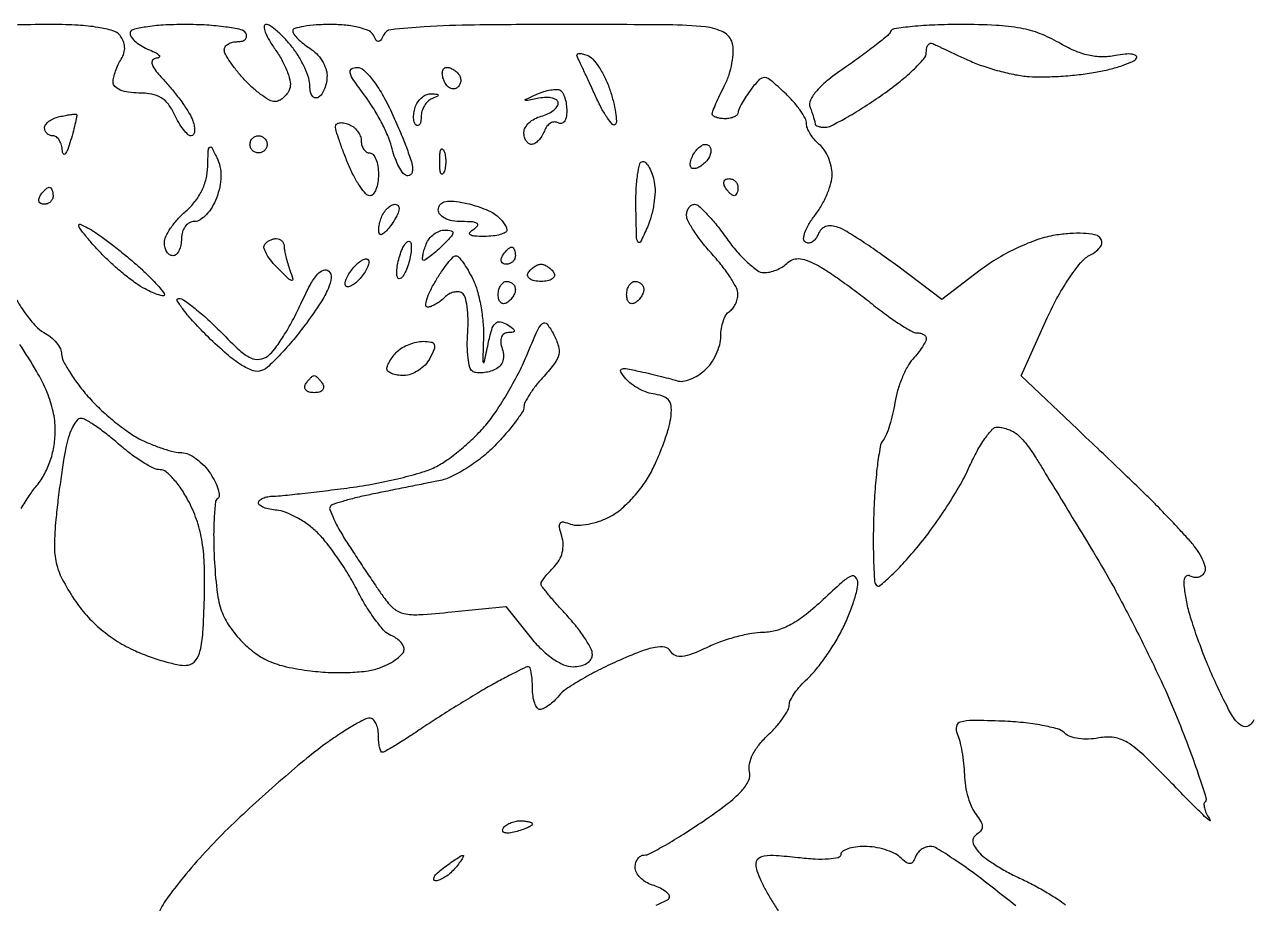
# Model space of a CAD drawing. Extents: x 0 to 102, y 0 to 135.
# Drawn here: x 26.54 to 38.65, y 126.68 to 135.36 of the extents above; entities that cross this region are included whole.
import ezdxf

# ---------------------------------------------------------------- set-up
doc = ezdxf.new("R2010")
doc.units = 0
doc.header["$MEASUREMENT"] = 0

msp = doc.modelspace()

# ---------------------------------------------------------------- linework, layer by layer
for points in [[(38.684788, 128.489194, -0.057138), (38.646311, 128.440751, -0.268016), (38.584609, 128.424226, -0.154875), (38.517915, 128.466915, -0.054632), (38.43474, 128.592499, -0.010145), (38.312739, 128.841532, -0.012339), (38.219186, 129.056442, -0.010477), (38.13084, 129.287682, -0.010609), (38.059254, 129.501712, -0.029034), (38.020818, 129.65643, -0.014266), (37.99867, 129.79642, -0.062705), (37.998408, 129.879899, -0.213929), (38.018574, 129.913267, -0.29821), (38.052445, 129.91415, 0.096749), (38.09114, 129.899555, 0.097377), (38.132391, 129.900643, 0.098465), (38.169795, 129.917203, 0.101375), (38.197567, 129.946679, 0.199638), (38.205419, 129.995497, 0.049517), (38.178341, 130.07364, 0.042901), (38.12673, 130.164143, 0.031733), (38.055363, 130.254694, 0.003991), (37.966842, 130.351856, 0.002606), (37.86325, 130.46259, 0.002621), (37.761126, 130.569492, 0.005011), (37.677808, 130.654085, 0.003873), (37.57464, 130.755174, 0.000752), (37.386674, 130.935976, 0.000799), (37.166819, 131.14614, 0.000738), (36.940449, 131.361206), (36.383781, 131.888513), (36.628277, 132.433447, -0.019527), (36.735439, 132.64931, -0.022044), (36.855206, 132.847343, -0.021958), (36.970774, 133.005211, -0.101237), (37.057469, 133.077228, 0.039421), (37.130343, 133.123959, 0.09829), (37.17216, 133.171078, 0.161787), (37.181626, 133.215685, 0.170037), (37.162208, 133.256032, 0.155002), (37.108907, 133.283635, 0.030088), (36.999835, 133.295695, 0.029251), (36.865405, 133.294551, 0.022895), (36.720404, 133.278127, 0.04365), (36.548799, 133.235075, 0.026217), (36.354049, 133.15605, 0.025243), (36.157709, 133.051735, 0.028288), (35.980516, 132.931701), (35.602475, 132.643136), (35.165388, 132.970864, 0.007589), (34.986955, 133.100469, 0.008658), (34.812264, 133.218883, 0.007965), (34.660941, 133.314273, 0.04747), (34.577048, 133.35497, 0.064595), (34.510067, 133.370496, 0.108028), (34.452871, 133.363804, 0.121895), (34.40833, 133.334986, 0.097185), (34.377833, 133.28636, -0.066282), (34.353738, 133.242125, -0.096978), (34.321275, 133.212107, -0.122852), (34.285824, 133.200811, -0.155628), (34.252646, 133.209099, -0.277281), (34.235208, 133.242903, -0.068779), (34.248246, 133.306549, -0.050746), (34.2863, 133.38721, -0.031086), (34.346111, 133.473822, 0.036927), (34.411446, 133.570835, 0.030393), (34.46666, 133.682809, 0.031414), (34.504746, 133.792378, 0.068037), (34.5168, 133.88055, 0.057991), (34.507447, 133.960924, 0.043647), (34.479523, 134.045486, 0.044575), (34.438504, 134.121422, 0.073559), (34.3899, 134.1756, -0.042549), (34.341345, 134.22342, -0.039587), (34.300277, 134.279883, -0.042053), (34.271988, 134.336177, -0.09569), (34.263, 134.382712, 0.126176), (34.249687, 134.434626, 0.027937), (34.200691, 134.513141, 0.027343), (34.132081, 134.600019, 0.023377), (34.050883, 134.683779, 0.011214), (33.912242, 134.808292, 0.151854), (33.850503, 134.834975, 0.231867), (33.797003, 134.815497, 0.029587), (33.715174, 134.719676, 0.016113), (33.667661, 134.652474, 0.0188), (33.627096, 134.585653, 0.018073), (33.597258, 134.527182, 0.098654), (33.588891, 134.49285, -0.186421), (33.578324, 134.468605, -0.08417), (33.549713, 134.448038, -0.066077), (33.508061, 134.43408, -0.047882), (33.4593, 134.4294, -0.034847), (33.410695, 134.432792, -0.053028), (33.369677, 134.44306, -0.069161), (33.341497, 134.458067, -0.240309), (33.3324, 134.475901, -0.094837), (33.337969, 134.504996, -0.007433), (33.368346, 134.578255, -0.009911), (33.407901, 134.665013, -0.007416), (33.454769, 134.759039, 0.041241), (33.498098, 134.86302, 0.033961), (33.5272, 134.979674, 0.035203), (33.539079, 135.091103, 0.073033), (33.529502, 135.177838, 0.214287), (33.444528, 135.283356, 0.091577), (33.266989, 135.335949, 0.024782), (32.897297, 135.356597, 0.00156), (31.806783, 135.36, 0.002984), (30.984071, 135.35509, 0.012329), (30.486953, 135.336892, 0.012099), (30.158381, 135.308748, 0.261884), (30.08235, 135.25425, -0.029131), (30.054616, 135.202858, -0.260055), (30.033, 135.1908, -0.260055), (30.011384, 135.202858, -0.029131), (29.98365, 135.25425, 0.181903), (29.94036, 135.29659, 0.042388), (29.842517, 135.330071, 0.036866), (29.712301, 135.352595, 0.0244), (29.56065, 135.36, 0.01617), (29.417413, 135.355367, 0.026409), (29.29676, 135.341127, 0.0246), (29.206177, 135.32092, 0.337541), (29.187, 135.29575, 0.163755), (29.197599, 135.264255, 0.033519), (29.236702, 135.219334, 0.03201), (29.291422, 135.171, 0.025323), (29.3562, 135.125833, -0.061909), (29.420923, 135.07329, -0.051051), (29.475697, 135.003181, -0.053008), (29.512986, 134.927019, -0.087565), (29.5254, 134.856676, -0.047076), (29.519133, 134.790259, -0.046405), (29.500549, 134.725852, -0.050334), (29.473248, 134.672665, -0.111053), (29.4408, 134.6409, -0.185379), (29.408787, 134.634844, -0.186558), (29.381051, 134.651791, -0.112211), (29.362277, 134.692733, -0.051659), (29.3562, 134.751398, 0.077084), (29.344105, 134.829383, 0.029747), (29.304694, 134.931844, 0.028592), (29.247967, 135.039789, 0.031385), (29.18086, 135.137091, 0.021572), (29.107554, 135.222436, 0.027114), (29.032286, 135.29452, 0.027123), (28.964534, 135.346599, 0.15142), (28.921299, 135.36, 0.435376), (28.903086, 135.340432, 0.07389), (28.915533, 135.284564, 0.042451), (28.955675, 135.201798, 0.020589), (29.019938, 135.103197, -0.032285), (29.086419, 134.995786, -0.037059), (29.135117, 134.885435, -0.040181), (29.1613, 134.787482, -0.137681), (29.155254, 134.722497, -0.064125), (29.129713, 134.675126, -0.061425), (29.092682, 134.634995, -0.066269), (29.050289, 134.607792, -0.109981), (29.009006, 134.5986, -0.129925), (28.958359, 134.611987, -0.027227), (28.880532, 134.662009, -0.026842), (28.794082, 134.731825, -0.022594), (28.710251, 134.814459, -0.01707), (28.633654, 134.902986, -0.021243), (28.568965, 134.99048, -0.020091), (28.521655, 135.066956, -0.129167), (28.5102, 135.110559, -0.16127), (28.520336, 135.141166, -0.096463), (28.548944, 135.167229, -0.077936), (28.591651, 135.184834, -0.058929), (28.642093, 135.1908, 0.066118), (28.688761, 135.196998, 0.138808), (28.719883, 135.215651, 0.191142), (28.730832, 135.243282, 0.139169), (28.7217, 135.2754, 0.204655), (28.674514, 135.308625, 0.017258), (28.524707, 135.335149, 0.020711), (28.33706, 135.353846, 0.014475), (28.124507, 135.36, 0.013603), (27.906524, 135.354068, 0.02613), (27.732724, 135.335461, 0.026296), (27.607001, 135.308468, 0.338822), (27.5796, 135.272674, 0.164775), (27.592768, 135.233801, 0.051767), (27.635515, 135.188525, 0.045335), (27.6971, 135.144552, 0.036836), (27.76995, 135.108836, -0.021179), (27.836305, 135.078842, -0.101663), (27.868671, 135.053225, -0.443493), (27.866334, 135.036171, -0.139812), (27.838722, 135.026962, 0.230446), (27.802178, 135.007137, 0.253881), (27.797256, 134.967489, 0.077222), (27.838156, 134.897348, 0.015946), (27.93207, 134.78895, -0.017342), (28.018167, 134.689013, -0.016222), (28.099151, 134.581151, -0.016443), (28.164733, 134.480765, -0.051986), (28.199043, 134.40825, -0.039724), (28.214058, 134.3515, -0.072382), (28.215719, 134.30369, -0.115939), (28.204521, 134.272098, -0.255161), (28.182724, 134.2602, -0.194091), (28.15027, 134.273292, -0.035576), (28.106134, 134.322328, -0.033597), (28.059896, 134.390711, -0.02497), (28.017993, 134.4717, 0.054859), (27.958203, 134.572097, 0.096039), (27.886523, 134.636577, 0.090743), (27.792961, 134.671802, 0.044803), (27.666014, 134.6832, -0.035985), (27.564257, 134.690533, -0.062629), (27.482779, 134.712993, -0.088272), (27.429735, 134.747004, -0.212307), (27.411695, 134.78895, -0.054739), (27.417728, 134.838308, -0.025774), (27.43566, 134.900079, -0.025175), (27.461319, 134.963512, -0.032314), (27.491456, 135.018763, 0.069032), (27.518466, 135.078267, 0.084779), (27.525706, 135.138767, 0.086332), (27.512458, 135.19738, 0.074688), (27.479802, 135.251413, 0.148725), (27.408952, 135.298114, 0.031363), (27.262825, 135.331527, 0.026728), (27.064838, 135.353123, 0.013802), (26.815761, 135.36, 0.005696), (26.46587, 135.356014, 0.071725)], [(26.459292, 132.637619, 0.026595), (26.55187, 132.495611, 0.027588), (26.646253, 132.380335, 0.084744), (26.725642, 132.318659, -0.048647), (26.79341, 132.273421, -0.049433), (26.85076, 132.21616, -0.054234), (26.890041, 132.156077, -0.118214), (26.9028, 132.102867, 0.118186), (26.918294, 132.038234, 0.02168), (26.979091, 131.930535, 0.022223), (27.063085, 131.808209, 0.0186), (27.162514, 131.68609, 0.023587), (27.281031, 131.563301, 0.017553), (27.422571, 131.438952, 0.017831), (27.564656, 131.330923, 0.037937), (27.683112, 131.260146, 0.019818), (27.793741, 131.210329, 0.018562), (27.910387, 131.16823, 0.018906), (28.01662, 131.138666, 0.058473), (28.090468, 131.13, -0.110575), (28.156334, 131.115254, -0.048195), (28.233773, 131.069168, -0.044506), (28.309876, 131.002138, -0.044958), (28.37263, 130.922912, -0.028057), (28.42009, 130.840774, -0.044564), (28.450098, 130.765373, -0.05619), (28.460706, 130.706216, -0.278101), (28.44581, 130.677414, 0.233651), (28.42218, 130.639786, 0.011075), (28.409979, 130.486691, 0.016258), (28.405293, 130.29828, 0.010787), (28.411612, 130.082082, 0.014508), (28.436099, 129.77591, 0.05077), (28.477377, 129.582501, 0.06778), (28.549511, 129.432053, 0.042257), (28.670662, 129.278154, 0.042337), (28.807417, 129.154579, 0.058991), (28.949405, 129.070938, 0.050527), (29.123243, 129.014575, 0.022361), (29.36145, 128.974213, 0.020759), (29.56034, 128.957943, 0.021619), (29.757206, 128.958558, 0.02292), (29.930783, 128.974605, 0.056963), (30.05415, 129.006345, 0.031303), (30.143216, 129.047, 0.040879), (30.218459, 129.095495, 0.04611), (30.271317, 129.144381, 0.185139), (30.2868, 129.184761, 0.124799), (30.277193, 129.222652, 0.064214), (30.24837, 129.262611, 0.057683), (30.206007, 129.298469, 0.055251), (30.155975, 129.324312, -0.118292), (30.09316, 129.367462, -0.022879), (30.005065, 129.47471, -0.023179), (29.911812, 129.612325, -0.019583), (29.82595, 129.765807, 0.019061), (29.734379, 129.929895, 0.015283), (29.623901, 130.099375, 0.015551), (29.511953, 130.249937, 0.037491), (29.417855, 130.351881, 0.034692), (29.324639, 130.42743, 0.030031), (29.217397, 130.493431, 0.031191), (29.112625, 130.541392, 0.073065), (29.028781, 130.560234, -0.032045), (28.95977, 130.569907, -0.04771), (28.901528, 130.587838, -0.059378), (28.861052, 130.610619, -0.239304), (28.8486, 130.635145, -0.217244), (28.859442, 130.658922, -0.075064), (28.89209, 130.679631, -0.057791), (28.939963, 130.694438, -0.039456), (28.99665, 130.700449, 0.018645), (29.086494, 130.706212, 0.002373), (29.279247, 130.726738, 0.002778), (29.507875, 130.753469, 0.002308), (29.750784, 130.784377, 0.013886), (30.001233, 130.824524, 0.013325), (30.252559, 130.878977, 0.013379), (30.471469, 130.938802, 0.045962), (30.607857, 130.994131, 0.037124), (30.720794, 131.063602, 0.018215), (30.854028, 131.167456, 0.017963), (30.985279, 131.285971, 0.024878), (31.093435, 131.401911, 0.027624), (31.195422, 131.537273, 0.014207), (31.308584, 131.716949, 0.014077), (31.414869, 131.908991, 0.020625), (31.496433, 132.084014, -0.005019), (31.60788, 132.344062, -0.123485), (31.655589, 132.405452, -0.420085), (31.700538, 132.39953, -0.039743), (31.766474, 132.295514, -0.048491), (31.812288, 132.183621, -0.131832), (31.814799, 132.098723, -0.103985), (31.773917, 132.011842, -0.023943), (31.669654, 131.886771, 0.018663), (31.593676, 131.797561, 0.022556), (31.529496, 131.708237, 0.021951), (31.482971, 131.629563, 0.123154), (31.4712, 131.582498, -0.145967), (31.456338, 131.532674, -0.015735), (31.386549, 131.433085, -0.018271), (31.293392, 131.317709, -0.01375), (31.183027, 131.197633, -0.032861), (31.049412, 131.077016, -0.02947), (30.896364, 130.970118, -0.030821), (30.743573, 130.888788, -0.059798), (30.611977, 130.846913, 0.001322), (30.477842, 130.820941, 0.000632), (30.305592, 130.786889, 0.000626), (30.12579, 130.750875, 0.000892), (29.966196, 130.718404, 0.0084), (29.824047, 130.68672, 0.011476), (29.697227, 130.653112, 0.008418), (29.593268, 130.621085, 0.117973), (29.560165, 130.600765, 0.293412), (29.553133, 130.568503, 0.01838), (29.592224, 130.4742, 0.022425), (29.651415, 130.358979, 0.014334), (29.729865, 130.230469, 0.002008), (29.82172, 130.090498, 0.001606), (29.921769, 129.940415, 0.001623), (30.015243, 129.80214, 0.004117), (30.084293, 129.702481, 0.058561), (30.183862, 129.591474, 0.127999), (30.285095, 129.540298, 0.069908), (30.436146, 129.529122, 0.009091), (30.758874, 129.556267), (31.291856, 129.610873), (31.529578, 129.312939, 0.030401), (31.640292, 129.190277, 0.041958), (31.754474, 129.095673, 0.048942), (31.863379, 129.034723, 0.103469), (31.95765, 129.015002, 0.058637), (32.031242, 129.023662, 0.080291), (32.092719, 129.049256, 0.099735), (32.13348, 129.0875, 0.155851), (32.148, 129.132953, 0.121553), (32.132651, 129.195156, 0.023377), (32.073446, 129.296068, 0.023647), (31.991363, 129.40993, 0.019867), (31.8942, 129.5226, -0.006745), (31.796947, 129.629566, -0.010014), (31.714954, 129.726056, -0.005561), (31.648945, 129.808828, -0.167049), (31.6404, 129.83369, -0.148471), (31.647126, 129.855841, -0.016199), (31.67852, 129.899634, -0.0187), (31.720472, 129.950281, -0.014061), (31.770172, 130.002857, 0.067863), (31.819817, 130.068179, 0.068132), (31.85008, 130.144321, 0.068384), (31.858697, 130.225538, 0.069229), (31.845009, 130.305712, -0.024088), (31.821497, 130.394394, -0.214302), (31.829761, 130.432937, -0.293453), (31.861339, 130.445057, -0.040524), (31.932096, 130.424296, 0.100307), (32.003885, 130.412235, 0.038288), (32.105135, 130.42342, 0.035999), (32.216494, 130.452868, 0.036705), (32.321729, 130.497842, 0.057646), (32.428231, 130.569524, 0.029783), (32.543961, 130.6811, 0.029157), (32.650686, 130.811517, 0.038965), (32.730553, 130.941891, 0.016838), (32.794473, 131.078347, 0.0141), (32.853213, 131.227051, 0.014334), (32.899193, 131.366108, 0.037416), (32.921733, 131.468898, 0.042354), (32.927717, 131.574844, 0.137928), (32.906981, 131.64132, 0.155728), (32.856559, 131.682541, 0.058797), (32.767494, 131.706129, -0.050566), (32.689234, 131.725487, -0.035848), (32.606402, 131.762001, -0.036344), (32.531553, 131.808877, -0.061552), (32.47777, 131.859499, -0.030966), (32.427451, 131.928395, -0.442865), (32.434545, 131.954548, -0.165534), (32.477843, 131.960825, -0.008354), (32.619676, 131.931954, -0.003783), (32.723057, 131.908283, -0.003472), (32.829077, 131.882383, -0.003469), (32.923345, 131.857962, -0.011395), (32.985085, 131.839994, 0.1169), (33.041564, 131.83585, 0.051195), (33.11452, 131.855397, 0.04683), (33.191247, 131.893191, 0.046105), (33.260035, 131.944772, 0.057975), (33.32012, 132.01336, 0.041506), (33.370891, 132.101906, 0.042034), (33.405548, 132.195783, 0.067508), (33.417, 132.280219, -0.040093), (33.423253, 132.358081, -0.042863), (33.441851, 132.432163, -0.047009), (33.469097, 132.492271, -0.125069), (33.5016, 132.5259, 0.085096), (33.533982, 132.554495, 0.053418), (33.561349, 132.597103, 0.051799), (33.579927, 132.646359, 0.064383), (33.5862, 132.694871, 0.120976), (33.570985, 132.756835, 0.022516), (33.511646, 132.858907, 0.022952), (33.429565, 132.97449, 0.019188), (33.3324, 133.089433, -0.017806), (33.235228, 133.203742, -0.021803), (33.153154, 133.317421, -0.020933), (33.093408, 133.417121, -0.12515), (33.0786, 133.475354, -0.071553), (33.084539, 133.516644, -0.086792), (33.10184, 133.551662, -0.10036), (33.127544, 133.575072, -0.135488), (33.157713, 133.5834, -0.188648), (33.200631, 133.56661, -0.017288), (33.28354, 133.484526, -0.020445), (33.377981, 133.375741, -0.014581), (33.474963, 133.246806, 0.023764), (33.575752, 133.11781, 0.029562), (33.681667, 133.008556, 0.030353), (33.778695, 132.929914, 0.152838), (33.84423, 132.908406, 0.060025), (33.901205, 132.914476, 0.039797), (33.963994, 132.934284, 0.039813), (34.022811, 132.963772, 0.060345), (34.067797, 132.999037, -0.098504), (34.122274, 133.035436, -0.108156), (34.184716, 133.046616, -0.07911), (34.26126, 133.031403, -0.031287), (34.359667, 132.987854, -0.025574), (34.459822, 132.929128, -0.00795), (34.604104, 132.830977, -0.007925), (34.762099, 132.715996, -0.008654), (34.911738, 132.599317, 0.011738), (35.053475, 132.490197, 0.015565), (35.18767, 132.398094, 0.012883), (35.302418, 132.328591, 0.130442), (35.355888, 132.3144, -0.060163), (35.390884, 132.310174, -0.078922), (35.420518, 132.297718, -0.097072), (35.440362, 132.279271, -0.158386), (35.4474, 132.257611, -0.124498), (35.439647, 132.226957, -0.020737), (35.40831, 132.174311, -0.021632), (35.365277, 132.114241, -0.017669), (35.314328, 132.05378, 0.059162), (35.26012, 131.977426, 0.027037), (35.207398, 131.866912, 0.026316), (35.163818, 131.743106, 0.032788), (35.137176, 131.624119, -0.018231), (35.114985, 131.509464, -0.019164), (35.084797, 131.39865, -0.019206), (35.051543, 131.305444, -0.076776), (35.020765, 131.253434, 0.130938), (34.991321, 131.188758, 0.010336), (34.963588, 131.000343, 0.013484), (34.940909, 130.770847, 0.009906), (34.927689, 130.515513, 0.007106), (34.923219, 130.263007, 0.010636), (34.927142, 130.042448, 0.005883), (34.936496, 129.858545, 0.182696), (34.954958, 129.817642, 0.386927), (34.98854, 129.816062, 0.01444), (35.091791, 129.906661, 0.019526), (35.21555, 130.031101, 0.011641), (35.353348, 130.188111, 0.017929), (35.50008, 130.37671, 0.012749), (35.651295, 130.597817, 0.012895), (35.784927, 130.816487, 0.026579), (35.87562, 130.995197, -0.020584), (35.948882, 131.143951, -0.029102), (36.026924, 131.269267, -0.028817), (36.09984, 131.360778, -0.216572), (36.149309, 131.382505, -0.048844), (36.194446, 131.377504, -0.03005), (36.24605, 131.363332, -0.029963), (36.295889, 131.342961, -0.046459), (36.3357, 131.319055, -0.047199), (36.375292, 131.283768, -0.015944), (36.42609, 131.225455, -0.015697), (36.478465, 131.157036, -0.017378), (36.524609, 131.0877, -0.000882), (36.589271, 130.982397, -0.000097), (36.736803, 130.741079, -0.000119), (36.912285, 130.453765, -0.000096), (37.100494, 130.145315, -0.012295), (37.305577, 129.789681, -0.007345), (37.532702, 129.357445, -0.00735), (37.746358, 128.920091, -0.012642), (37.909626, 128.548956, -0.006253), (38.035737, 128.230116, -0.009972), (38.134643, 127.954207, -0.004228), (38.211253, 127.719735, -0.280191), (38.201625, 127.680225, 0.208009), (38.191001, 127.653253, 0.061716), (38.198143, 127.608487, 0.050405), (38.219689, 127.554889, 0.036146), (38.253746, 127.499984, -0.873226), (38.247495, 127.494012, -0.021998), (38.182229, 127.550912, -0.007844), (38.050518, 127.680353, -0.003091), (37.87312, 127.862487, 0.008918), (37.596477, 128.139972, 0.053076), (37.435458, 128.265722, 0.102179), (37.302396, 128.314795, 0.086986), (37.152546, 128.311219, -0.041317), (37.051542, 128.299572, -0.044042), (36.952178, 128.305122, -0.048415), (36.867564, 128.325882, -0.112485), (36.812583, 128.360457, 0.13024), (36.745282, 128.399563, 0.019856), (36.592727, 128.434904, 0.021086), (36.405118, 128.462448, 0.016872), (36.201322, 128.47671, 0.006477), (35.904343, 128.483592, 0.0697), (35.785339, 128.46816, 0.277106), (35.744691, 128.425566, 0.163135), (35.752093, 128.353285, -0.045535), (35.777334, 128.280654, -0.017321), (35.799584, 128.175655, -0.016985), (35.81602, 128.059201, -0.019939), (35.823414, 127.94797, 0.034934), (35.834086, 127.837541, 0.02981), (35.860278, 127.723516, 0.03091), (35.896854, 127.622434, 0.071053), (35.939105, 127.553652, -0.037691), (35.984275, 127.490028, -0.114963), (36.000487, 127.439954, -0.168563), (35.990139, 127.399393, -0.108786), (35.955, 127.3653, 0.09609), (35.918642, 127.331756, 0.170715), (35.906897, 127.293224, 0.12331), (35.920732, 127.246467, 0.039936), (35.962546, 127.187007, 0.059292), (36.021329, 127.131179, 0.017691), (36.123196, 127.060616, 0.017473), (36.24415, 126.988853, 0.018065), (36.368505, 126.926556, -0.013833), (36.496506, 126.86378, -0.011673), (36.628408, 126.790524, -0.011836), (36.745622, 126.718016, -0.031814), (36.824149, 126.659395, -0.027532)], [(26.503049, 130.57814, -0.014157), (26.58217, 130.702613, -0.021243), (26.658724, 130.806077, 0.0478), (26.736166, 130.923264, 0.04265), (26.793428, 131.057506, 0.041398), (26.828433, 131.20359, 0.039346), (26.839698, 131.355977, 0.053876), (26.819249, 131.536966, 0.043439), (26.760074, 131.723641, 0.033976), (26.654439, 131.935928, 0.015538), (26.489762, 132.198168, -0.010359)], [(32.778931, 126.657933, 0.012944), (32.891117, 126.712528, 0.27999), (32.9094, 126.742618, 0.198407), (32.898148, 126.769859, 0.047551), (32.859697, 126.801743, 0.04163), (32.804983, 126.832641, 0.03089), (32.7402, 126.8577, -0.06077), (32.675505, 126.88727, -0.063046), (32.620702, 126.931229, -0.069989), (32.583569, 126.982257, -0.122947), (32.571, 127.032601, -0.071974), (32.577702, 127.078916, -0.087042), (32.597215, 127.118198, -0.100414), (32.62621, 127.144459, -0.134754), (32.660242, 127.1538, 0.123679), (32.716271, 127.167874, 0.00749), (32.868832, 127.25265, 0.010825), (33.048695, 127.361402, 0.00777), (33.245016, 127.490309, 0.012877), (33.479407, 127.65846, 0.04296), (33.619898, 127.785185, 0.072592), (33.691572, 127.888596, 0.181174), (33.700849, 127.97863, -0.119497), (33.699494, 128.054254, -0.060493), (33.731524, 128.144573, -0.051211), (33.792287, 128.240642, -0.037595), (33.877475, 128.333667, 0.022335), (33.960287, 128.418738, 0.026535), (34.030254, 128.506289, 0.026852), (34.080415, 128.584983, 0.129157), (34.0938, 128.635935, -0.118233), (34.105506, 128.684746, -0.032448), (34.146147, 128.753224, -0.030886), (34.203798, 128.827163, -0.0279), (34.272002, 128.896138, 0.037765), (34.351642, 128.979917, 0.016404), (34.444916, 129.102161, 0.016123), (34.536021, 129.239197, 0.020645), (34.610402, 129.37118, 0.018334), (34.671722, 129.503051, 0.018066), (34.723542, 129.639702, 0.018271), (34.760155, 129.762487, 0.063399), (34.7706, 129.844531, 0.187978), (34.749054, 129.899816, 0.331135), (34.703254, 129.90853, 0.069306), (34.611366, 129.847018, 0.008033), (34.428638, 129.678701, -0.022259), (34.259804, 129.531836, -0.041786), (34.109416, 129.431601, -0.052079), (33.971071, 129.373061, -0.074196), (33.839308, 129.3534, 0.043732), (33.722917, 129.343201, 0.020572), (33.575313, 129.31082, 0.020205), (33.42246, 129.263956, 0.026773), (33.287971, 129.208447, -0.016176), (33.132801, 129.140521, -0.067919), (33.034281, 129.115926, -0.131343), (32.967642, 129.126146, -0.152121), (32.919349, 129.168102, 0.213226), (32.862654, 129.206646, 0.091313), (32.769049, 129.206157, 0.046144), (32.623627, 129.164409, 0.011152), (32.392213, 129.068179, 0.01407), (32.206891, 128.979906, 0.015411), (32.032471, 128.883829, 0.01498), (31.888903, 128.792965, 0.071083), (31.817005, 128.727823, -0.029589), (31.768395, 128.67584, -0.032883), (31.715586, 128.631898, -0.034884), (31.666149, 128.601005, -0.122809), (31.630041, 128.592, -0.247005), (31.601544, 128.606993, -0.066241), (31.577608, 128.654128, -0.051108), (31.561209, 128.722485, -0.033345), (31.5558, 128.8035, 0.017675), (31.552933, 128.884574, 0.028752), (31.54413, 128.952872, 0.02845), (31.531591, 129.00355, 0.328993), (31.516073, 129.015, 0.111775), (31.489427, 129.008968, 0.003951), (31.394068, 128.962533, 0.007145), (31.281948, 128.904823, 0.004922), (31.156523, 128.836388, 0.00742), (31.008011, 128.750533, 0.003777), (30.823784, 128.638455, 0.003751), (30.635491, 128.519982, 0.005607), (30.472909, 128.413388, -0.004516), (30.330743, 128.319736, -0.006769), (30.204802, 128.240789, -0.003173), (30.096784, 128.176033, -0.134224), (30.071059, 128.169, -0.309075), (30.056278, 128.179102, -0.037643), (30.04418, 128.218703, -0.034126), (30.035751, 128.27335, -0.021204), (30.033, 128.3382, 0.04846), (30.026709, 128.402953, 0.068461), (30.007934, 128.457697, 0.088644), (29.980252, 128.494573, 0.189738), (29.947667, 128.5074, 0.121608), (29.896757, 128.494832, 0.011157), (29.781999, 128.431187, 0.013894), (29.647171, 128.347318, 0.010447), (29.503517, 128.24795, 0.016346), (29.327139, 128.111421, 0.005795), (29.083625, 127.905056, 0.005744), (28.821252, 127.672096, 0.006729), (28.577967, 127.444984, 0.014276), (28.350055, 127.213562, 0.013941), (28.133856, 126.967718, 0.013971), (27.956284, 126.741499, 0.049691), (27.861937, 126.583484, -0.038268)], [(36.330812, 126.653381, -0.004671), (36.1242, 126.8154, 0.009332), (35.913555, 126.977434, 0.012934), (35.718438, 127.114144, 0.009466), (35.552321, 127.21977, 0.13772), (35.485967, 127.2384, 0.088013), (35.441374, 127.230489, 0.067545), (35.397548, 127.207336, 0.066945), (35.361108, 127.173073, 0.082954), (35.338125, 127.13265, -0.062037), (35.31322, 127.084264, -0.247772), (35.284686, 127.0692, -0.164145), (35.247101, 127.08188, -0.026382), (35.187255, 127.13265, 0.079918), (35.127493, 127.173254, 0.035778), (35.038504, 127.207336, 0.034248), (34.937197, 127.230604, 0.039344), (34.83828, 127.2384, 0.032304), (34.747538, 127.232531, 0.049753), (34.670983, 127.21472, 0.064127), (34.618047, 127.188749, 0.251781), (34.6014, 127.157786, -0.351264), (34.577445, 127.127895, -0.036911), (34.482415, 127.11394, -0.031477), (34.347495, 127.112714, -0.01601), (34.1784, 127.12727, 0.011266), (33.963399, 127.147834, 0.058372), (33.844368, 127.142618, 0.146089), (33.783418, 127.113137, 0.22433), (33.761583, 127.059834, 0.075063), (33.774204, 126.998334, 0.018306), (33.813563, 126.902272, 0.018352), (33.867354, 126.79429, 0.01737), (33.929852, 126.6885, -0.004331), (33.99598, 126.582949, -0.004259)]]:
    msp.add_lwpolyline(points, format="xyb")
for points in [[(35.788014, 135.36, 0.009621), (35.531132, 135.355056, 0.014963), (35.310135, 135.339915, 0.009142), (35.130153, 135.318831, 0.267285), (35.0949, 135.291625, -0.120227), (35.066648, 135.252917, -0.007352), (34.955199, 135.161624, -0.010606), (34.817183, 135.056618, -0.007632), (34.658923, 134.945083, 0.017389), (34.481536, 134.814815, 0.043817), (34.365006, 134.704991, 0.065958), (34.302895, 134.613364, 0.210634), (34.299373, 134.541239, -0.008606), (34.317838, 134.490527, -0.010262), (34.333433, 134.442086, -0.009148), (34.344952, 134.400891, -0.063673), (34.3476, 134.380181, 0.245092), (34.354681, 134.366603, 0.067081), (34.376845, 134.355193, 0.051654), (34.409024, 134.347378, 0.033769), (34.447159, 134.3448, 0.118969), (34.507474, 134.359357, 0.009977), (34.64976, 134.43591, 0.012832), (34.81731, 134.536167, 0.009561), (34.997059, 134.654962, 0.016793), (35.169544, 134.782503, 0.023022), (35.315112, 134.909231, 0.020858), (35.423341, 135.021577, 0.183267), (35.4474, 135.085012, -0.052556), (35.451994, 135.128593, -0.105099), (35.466038, 135.160089, -0.167427), (35.486816, 135.174614, -0.190696), (35.51085, 135.172239, 0.008504), (35.550641, 135.152605, 0.000937), (35.642641, 135.10935, 0.001144), (35.752374, 135.058315, 0.000925), (35.8704, 135.004015, 0.025726), (36.00531, 134.950458, 0.016542), (36.1665, 134.901762, 0.016628), (36.327836, 134.864488, 0.029777), (36.4626, 134.846286, 0.022991), (36.601668, 134.842287, 0.011559), (36.777208, 134.849373, 0.011453), (36.958711, 134.865087, 0.016642), (37.117807, 134.887921, 0.016897), (37.258756, 134.917908, 0.022026), (37.385217, 134.955296, 0.020384), (37.485673, 134.99452, 0.152208), (37.523862, 135.027687, 0.386033), (37.519336, 135.052109, 0.133692), (37.483107, 135.066787, 0.056212), (37.411681, 135.067274, 0.022981), (37.315614, 135.052613, -0.052712), (37.181901, 135.040267, -0.05309), (37.048896, 135.056215, -0.047317), (36.9096, 135.102374, -0.029634), (36.756673, 135.180787, 0.042453), (36.57232, 135.269428, 0.045128), (36.379345, 135.323488, 0.033738), (36.136858, 135.351619, 0.012011)], [(32.094539, 135.056477, -0.119167), (32.151116, 135.017468, -0.036725), (32.214795, 134.934831, -0.034404), (32.274796, 134.828648, -0.031708), (32.32154, 134.712351, -0.017412), (32.355412, 134.596286, -0.024822), (32.376687, 134.491064, -0.02268), (32.385628, 134.405819, -0.214334), (32.372888, 134.372288, -0.429804), (32.346624, 134.372983, -0.031712), (32.296923, 134.435837, -0.028709), (32.238821, 134.530976, -0.015941), (32.178567, 134.652906, 0.000882), (32.119293, 134.782541, 0.001118), (32.064057, 134.902077, 0.000877), (32.017332, 135.002146, 0.009163), (31.997342, 135.042808, -0.237415), (31.997168, 135.061982, -0.248412), (32.012413, 135.07302, -0.094465), (32.046756, 135.071347, -0.032357)], [(29.821087, 134.937, -0.190833), (29.888845, 134.910162, -0.040152), (29.976045, 134.813944, -0.0345), (30.070147, 134.672496, -0.020589), (30.162966, 134.49285, -0.008628), (30.242208, 134.314672, -0.0108), (30.309248, 134.146638, -0.009136), (30.359568, 134.00427, -0.078664), (30.370574, 133.937957, -0.070597), (30.365343, 133.899005, -0.147055), (30.349059, 133.873402, -0.191175), (30.324694, 133.864934, -0.128271), (30.296172, 133.873708, -0.11632), (30.263376, 133.906489, -0.027277), (30.225929, 133.97512, -0.026666), (30.190516, 134.060873, -0.023441), (30.162685, 134.153651, 0.041486), (30.125687, 134.262559, 0.01848), (30.060082, 134.399291, 0.018144), (29.979585, 134.539684, 0.023397), (29.895208, 134.66205, -0.010637), (29.78913, 134.807786, -0.086363), (29.754425, 134.882352, -0.31777), (29.768486, 134.920631, -0.152005)], [(30.707462, 134.937, -0.086896), (30.740495, 134.931215, -0.053363), (30.776107, 134.913866, -0.051508), (30.808762, 134.888371, -0.062935), (30.833087, 134.858246, -0.09691), (30.845783, 134.824553, -0.097419), (30.84481, 134.788625, -0.09843), (30.830353, 134.756037, -0.101208), (30.804645, 134.731832, -0.157716), (30.771465, 134.723687, -0.122565), (30.735932, 134.735306, -0.09613), (30.703312, 134.765795, -0.065363), (30.67902, 134.810586, -0.052397), (30.666051, 134.859005, -0.094863), (30.667365, 134.899866, -0.143728), (30.682236, 134.926653, -0.197116)], [(31.83075, 134.709921, -0.143646), (31.855177, 134.684271, -0.044211), (31.875562, 134.634294, -0.040139), (31.889523, 134.571473, -0.034626), (31.8942, 134.504014, -0.049844), (31.888092, 134.442898, -0.108431), (31.869173, 134.399984, -0.184391), (31.84123, 134.381881, -0.193293), (31.809002, 134.387469, 0.148943), (31.772572, 134.397077, 0.123594), (31.733923, 134.385805, 0.099723), (31.698823, 134.354487, 0.069381), (31.673051, 134.307862, -0.046375), (31.64804, 134.257264, -0.052693), (31.615014, 134.214452, -0.06009), (31.579369, 134.185128, -0.143057), (31.546749, 134.1756, -0.152727), (31.517936, 134.184611, -0.098149), (31.493392, 134.209978, -0.080864), (31.476834, 134.247885, -0.062701), (31.4712, 134.292633, -0.129214), (31.483828, 134.34068, -0.073972), (31.520902, 134.388285, -0.065681), (31.575707, 134.428266, -0.060903), (31.6404, 134.453913, 0.044044), (31.705143, 134.477092, 0.054801), (31.759898, 134.510013, 0.064931), (31.797386, 134.547137, 0.166671), (31.8096, 134.58276, 0.236293), (31.794858, 134.612211, 0.098628), (31.753685, 134.631899, 0.06801), (31.692166, 134.638918, 0.041346), (31.61925, 134.631243, -0.001279), (31.494097, 134.607829, -0.326679), (31.484536, 134.612437, -0.432907), (31.487417, 134.620936, -0.001463), (31.5981, 134.670877, -0.029484), (31.667531, 134.697169, -0.034205), (31.736236, 134.713593, -0.036544), (31.795127, 134.719099, -0.137005)], [(30.559095, 134.676521, -0.011982), (30.614474, 134.671775, -0.36718), (30.623324, 134.662418, -0.30932), (30.615998, 134.650367, -0.01027), (30.56175, 134.627171, 0.096788), (30.521312, 134.600879, 0.06555), (30.487064, 134.557687, 0.062877), (30.463897, 134.504947, 0.072204), (30.456, 134.45055, -0.037777), (30.452375, 134.402641, -0.106677), (30.440504, 134.371444, -0.243994), (30.42309, 134.361564, -0.208648), (30.403249, 134.369351, -0.137182), (30.386599, 134.398927, -0.056457), (30.380709, 134.444956, -0.050128), (30.385334, 134.498802, -0.045168), (30.400593, 134.552651, -0.068987), (30.427851, 134.602056, -0.066477), (30.467818, 134.642889, -0.071509), (30.513909, 134.669315, -0.11028)], [(27.048053, 134.473025, -0.328553), (27.053298, 134.462003, -0.005644), (27.039121, 134.392778, -0.011897), (27.019125, 134.310025, -0.007338), (26.991874, 134.213647, -0.015964), (26.962502, 134.12565, -0.081249), (26.937101, 134.080894, -0.506156), (26.920145, 134.081652, -0.135804), (26.910072, 134.11215, 0.054805), (26.901015, 134.168781, 0.071951), (26.880085, 134.21671, 0.089108), (26.851051, 134.248949, 0.166492), (26.8182, 134.2602, -0.091527), (26.785903, 134.266162, -0.095859), (26.758451, 134.283229, -0.099498), (26.740081, 134.308686, -0.107094), (26.7336, 134.338597, -0.16283), (26.744449, 134.371026, -0.070212), (26.77709, 134.403638, -0.058924), (26.825008, 134.431524, -0.047652), (26.88165, 134.449925, -0.00833), (26.939704, 134.461826, -0.011902), (26.991601, 134.470294, -0.007914), (27.034849, 134.475602, -0.150633)], [(29.7369, 134.375394, -0.074185), (29.785412, 134.34797, -0.064359), (29.826523, 134.306384, -0.06686), (29.854333, 134.25754, -0.096313), (29.8638, 134.208849, 0.070083), (29.870144, 134.163809, 0.085896), (29.888651, 134.125618, 0.100138), (29.916139, 134.100084, 0.138107), (29.9484, 134.091, -0.226478), (29.980796, 134.075532, -0.074992), (30.008149, 134.028872, -0.057076), (30.026814, 133.960492, -0.038131), (30.033, 133.8795, -0.037605), (30.0269, 133.798505, -0.056441), (30.008482, 133.730128, -0.074107), (29.981504, 133.683424, -0.228622), (29.949535, 133.668, -0.214059), (29.909591, 133.685922, -0.030802), (29.852978, 133.758014, -0.030429), (29.793162, 133.857064, -0.021669), (29.738035, 133.974432, -0.007647), (29.689006, 134.097013, -0.009661), (29.64761, 134.211885, -0.007986), (29.616461, 134.308934, -0.073786), (29.61, 134.352477, -0.213944), (29.620394, 134.375657, -0.138135), (29.647277, 134.388749, -0.088309), (29.688279, 134.388852, -0.048226)], [(28.8486, 134.2602, -0.099038), (28.880887, 134.253741, -0.097945), (28.908349, 134.235349, -0.097945), (28.926741, 134.207887, -0.099038), (28.9332, 134.1756, -0.099038), (28.926741, 134.143313, -0.097945), (28.908349, 134.115851, -0.097945), (28.880887, 134.097459, -0.099038), (28.8486, 134.091, -0.099038), (28.816313, 134.097459, -0.097945), (28.788851, 134.115851, -0.097945), (28.770459, 134.143313, -0.099038), (28.764, 134.1756, -0.099038), (28.770459, 134.207887, -0.097945), (28.788851, 134.235349, -0.097945), (28.816313, 134.253741, -0.099038)], [(28.436143, 134.045727, -0.060002), (28.467119, 133.956054, -0.055501), (28.477022, 133.859159, -0.050935), (28.465436, 133.755037, -0.037698), (28.432511, 133.643877, -0.045729), (28.389554, 133.556009, -0.052383), (28.332947, 133.481668, -0.059864), (28.271934, 133.430717, -0.145049), (28.216194, 133.4142, 0.126645), (28.166263, 133.401347, 0.104257), (28.124474, 133.365308, 0.091039), (28.096728, 133.310658, 0.07218), (28.0872, 133.245, -0.048028), (28.080966, 133.180246, -0.068025), (28.062349, 133.125502, -0.088204), (28.034907, 133.088615, -0.191087), (28.0026, 133.0758, -0.148809), (27.970337, 133.085619, -0.0988), (27.942851, 133.113241, -0.082213), (27.924318, 133.15453, -0.064554), (27.918, 133.203259, -0.114194), (27.932227, 133.264741, -0.035485), (27.980128, 133.347297, -0.033398), (28.048559, 133.434843, -0.031226), (28.1295, 133.514616, 0.048072), (28.2198, 133.609809, 0.051942), (28.287615, 133.718177, 0.053189), (28.330414, 133.835754, 0.055249), (28.346726, 133.958206, -0.004631), (28.351671, 134.116127, -0.191165), (28.365293, 134.146767, -0.497134), (28.38558, 134.143741, -0.011903)], [(30.681229, 134.11215, -0.057986), (30.694455, 134.063927, -0.037979), (30.698831, 134.0064, -0.037979), (30.694455, 133.948873, -0.057986), (30.681229, 133.90065, -0.174857), (30.665385, 133.882936, -0.447206), (30.651093, 133.888092, -0.078554), (30.641197, 133.930984, -0.017491), (30.638558, 134.0064, -0.017491), (30.641197, 134.081816, -0.078554), (30.651093, 134.124708, -0.447206), (30.665385, 134.129864, -0.174857)], [(33.263901, 134.1756, -0.136183), (33.29266, 134.167619, -0.144673), (33.3124, 134.146089, -0.118903), (33.319612, 134.113531, -0.075908), (33.313012, 134.075137, -0.068669), (33.292797, 134.03422, -0.047422), (33.259834, 133.994343, -0.047417), (33.219943, 133.961387, -0.068602), (33.179005, 133.941168, -0.108271), (33.14158, 133.937184, -0.257062), (33.11941, 133.952774, -0.161356), (33.114661, 133.987809, -0.045328), (33.129894, 134.041631, -0.049992), (33.155686, 134.092875, -0.054888), (33.190465, 134.136247, -0.062067), (33.228519, 134.165859, -0.13514)], [(32.645738, 134.0064, -0.212066), (32.677156, 133.992447, -0.056246), (32.709912, 133.94681, -0.046854), (32.738933, 133.881214, -0.033514), (32.759255, 133.803539, -0.056306), (32.766529, 133.708501, -0.028889), (32.755315, 133.58939, -0.028294), (32.729382, 133.466634, -0.037866), (32.691388, 133.359389, -0.010878), (32.622498, 133.212265, -0.603428), (32.598361, 133.211656, -0.122081), (32.583776, 133.26493, -0.002195), (32.577871, 133.56225, -0.01582), (32.580624, 133.732519, -0.025961), (32.594973, 133.875931, -0.023929), (32.616791, 133.983854, -0.343495)], [(26.780893, 133.7526, -0.210953), (26.795159, 133.746301, -0.081139), (26.807241, 133.727749, -0.061769), (26.815464, 133.700389, -0.042167), (26.8182, 133.668, -0.105053), (26.811342, 133.63572, -0.099167), (26.791882, 133.608251, -0.09642), (26.762807, 133.58984, -0.093332), (26.728607, 133.5834, -0.108972), (26.698579, 133.590023, -0.182303), (26.680691, 133.608251, -0.161196), (26.678059, 133.635674, -0.082592), (26.6913, 133.668, -0.029505), (26.714057, 133.700383, -0.035638), (26.739186, 133.727749, -0.038439), (26.763065, 133.747055, -0.151918)], [(33.496607, 133.8372, -0.093332), (33.530807, 133.83076, -0.09642), (33.559882, 133.812349, -0.099167), (33.579342, 133.78488, -0.105053), (33.5862, 133.7526, -0.042167), (33.583464, 133.720211, -0.061769), (33.575241, 133.692851, -0.081139), (33.563159, 133.674299, -0.210953), (33.548893, 133.668, -0.151918), (33.531065, 133.673545, -0.038439), (33.507186, 133.692851, -0.035638), (33.482057, 133.720217, -0.029505), (33.4593, 133.7526, -0.082592), (33.446059, 133.784926, -0.161196), (33.448691, 133.812349, -0.182303), (33.466579, 133.830577, -0.108972)], [(30.200262, 133.5834, -0.219666), (30.228354, 133.570433, -0.202213), (30.238005, 133.53997, -0.089132), (30.223784, 133.48859, -0.027617), (30.184969, 133.418047, -0.023297), (30.142872, 133.357147, -0.040514), (30.101815, 133.311491, -0.052829), (30.067184, 133.285062, -0.345793), (30.046901, 133.287499, -0.178572), (30.036757, 133.309502, -0.042721), (30.037037, 133.350428, -0.038603), (30.045569, 133.400319, -0.029972), (30.062193, 133.452851, -0.054533), (30.087893, 133.502779, -0.057328), (30.123416, 133.545051, -0.063967), (30.162907, 133.573824, -0.126136)], [(30.85785, 133.602615, -0.02351), (30.954678, 133.580425, -0.02073), (31.053223, 133.548449, -0.02125), (31.139681, 133.51213, -0.057259), (31.19625, 133.477088, -0.033762), (31.236718, 133.440397, -0.036034), (31.270936, 133.39934, -0.038665), (31.294798, 133.36002, -0.117578), (31.302, 133.329816, -0.276207), (31.287319, 133.305267, -0.052997), (31.237219, 133.284852, -0.042984), (31.165969, 133.270769, -0.027312), (31.081468, 133.26615, -0.014956), (30.980887, 133.269159, -0.136497), (30.939852, 133.283267, -0.449962), (30.937061, 133.3059, -0.070885), (30.975718, 133.33888, 0.084244), (31.011876, 133.371425, 0.446528), (31.007891, 133.394624, 0.124495), (30.962935, 133.409177, 0.014946), (30.85785, 133.412905, -0.041307), (30.763362, 133.421254, -0.073488), (30.689313, 133.445581, -0.102544), (30.642126, 133.482849, -0.176273), (30.6252, 133.529368, -0.15805), (30.640749, 133.577331, -0.161064), (30.681376, 133.606605, -0.091685), (30.7522, 133.6153, -0.029401)], [(27.30465, 133.25807, -0.0097), (27.407567, 133.180829, -0.006108), (27.524874, 133.086848, -0.006131), (27.63803, 132.991553, -0.011183), (27.72765, 132.910614, -0.010841), (27.80057, 132.838678, -0.015313), (27.862085, 132.771295, -0.011399), (27.909539, 132.713383, -0.167459), (27.918, 132.688828, -0.456812), (27.906308, 132.678701, -0.038273), (27.862085, 132.688577, -0.03066), (27.80069, 132.711514, -0.016303), (27.72765, 132.746927, -0.034418), (27.6384, 132.801997, -0.014063), (27.524874, 132.888263, -0.013836), (27.407669, 132.988108, -0.017199), (27.30465, 133.087533, -0.009439), (27.21552, 133.183231, -0.013453), (27.140341, 133.271749, -0.00938), (27.08173, 133.347515, -0.161295), (27.072, 133.376891, -0.522361), (27.085415, 133.386228, -0.02938), (27.140341, 133.36213, -0.025054), (27.215357, 133.31895, -0.013011)], [(30.691353, 133.3296, -0.057175), (30.75294, 133.322534, -0.40257), (30.767899, 133.299547, -0.142385), (30.747083, 133.258711, -0.011337), (30.661152, 133.171314, -0.012374), (30.597055, 133.112027, -0.019968), (30.53934, 133.065188, -0.014854), (30.491221, 133.031404, -0.330546), (30.475159, 133.032306, -0.246263), (30.468956, 133.047254, -0.024743), (30.474484, 133.086754, -0.026549), (30.486604, 133.135932, -0.017927), (30.50536, 133.190591, -0.076101), (30.535667, 133.243732, -0.064777), (30.581999, 133.288766, -0.066816), (30.636656, 133.319224, -0.094015)], [(29.022793, 133.245, -0.096563), (29.053177, 133.239077, -0.097329), (29.079015, 133.222181, -0.098505), (29.096316, 133.196962, -0.10157), (29.1024, 133.167319, 0.044953), (29.106015, 133.127195, 0.013394), (29.118637, 133.066935, 0.013317), (29.136516, 132.999699, 0.014023), (29.157675, 132.934669, -0.012325), (29.187385, 132.844401, -0.541798), (29.17664, 132.831637, -0.161871), (29.148384, 132.845041, -0.003792), (29.041593, 132.9489, -0.027596), (28.978632, 133.018333, -0.039012), (28.931287, 133.087036, -0.044022), (28.903653, 133.146131, -0.221299), (28.906711, 133.18155, -0.081902), (28.926551, 133.205827, -0.055549), (28.955856, 133.226362, -0.054594), (28.989636, 133.240293, -0.070634)], [(30.344549, 133.215451, -0.179595), (30.357298, 133.187652, -0.03586), (30.35746, 133.132129, -0.033766), (30.348112, 133.063965, -0.02589), (30.3291, 132.9912, -0.026483), (30.30393, 132.924388, -0.052153), (30.275889, 132.875123, -0.088737), (30.249661, 132.849582, -0.359517), (30.229051, 132.851549, -0.179595), (30.216302, 132.879348, -0.03586), (30.21614, 132.934871, -0.033766), (30.225488, 133.003035, -0.02589), (30.2445, 133.0758, -0.026483), (30.26967, 133.142612, -0.052153), (30.297711, 133.191877, -0.088737), (30.323939, 133.217418, -0.359517)], [(31.349293, 133.1604, -0.210953), (31.363559, 133.154101, -0.081139), (31.375641, 133.135549, -0.061769), (31.383864, 133.108189, -0.042167), (31.3866, 133.0758, -0.105053), (31.379742, 133.04352, -0.099167), (31.360282, 133.016051, -0.09642), (31.331207, 132.99764, -0.093332), (31.297007, 132.9912, -0.108972), (31.266979, 132.997823, -0.182303), (31.249091, 133.016051, -0.161196), (31.246459, 133.043474, -0.082592), (31.2597, 133.0758, -0.029505), (31.282457, 133.108183, -0.035638), (31.307586, 133.135549, -0.038439), (31.331465, 133.154855, -0.151918)], [(29.930211, 133.037589, -0.231506), (29.938912, 133.012221, -0.060418), (29.928152, 132.969237, -0.048615), (29.902344, 132.917555, -0.033123), (29.8638, 132.8643, -0.03334), (29.819076, 132.817186, -0.053484), (29.774597, 132.784215, -0.072676), (29.736872, 132.768887, -0.262339), (29.712789, 132.775611, -0.231506), (29.704088, 132.800979, -0.060418), (29.714848, 132.843963, -0.048615), (29.740656, 132.895645, -0.033123), (29.7792, 132.9489, -0.03334), (29.823924, 132.996014, -0.053484), (29.868403, 133.028985, -0.072676), (29.906128, 133.044313, -0.262339)], [(30.799061, 133.0758, -0.218002), (30.825731, 133.063591, -0.022084), (30.870025, 133.007459, -0.024444), (30.918751, 132.932274, -0.017039), (30.966525, 132.84315, -0.04639), (31.009843, 132.729885, -0.02282), (31.044582, 132.579436, -0.022423), (31.066654, 132.418696, -0.030304), (31.071204, 132.2721, 0.000698), (31.064715, 132.04176, 0.163177), (31.070843, 132.021719, 0.651742), (31.079473, 132.02351, 0.001265), (31.118149, 132.206375, -0.019792), (31.152694, 132.344263, -0.120474), (31.189265, 132.407423, -0.247853), (31.236653, 132.423139, -0.10099), (31.302, 132.398021, -0.015797), (31.360929, 132.357717, -0.190724), (31.375297, 132.334922, -0.417154), (31.365095, 132.320166, -0.040985), (31.317449, 132.315695, 0.130902), (31.274639, 132.303758, 0.170541), (31.248594, 132.272879, 0.11891), (31.242223, 132.222646, 0.049234), (31.25652, 132.155219, -0.066083), (31.269174, 132.083798, -0.108242), (31.258686, 132.023515, -0.117468), (31.224966, 131.976459, -0.087409), (31.169987, 131.943444, -0.040665), (31.112331, 131.926545, -0.040172), (31.052463, 131.919111, -0.043157), (30.999102, 131.921409, -0.106471), (30.962366, 131.934463, -0.199682), (30.936261, 131.970795, -0.027114), (30.919635, 132.065023, -0.027774), (30.911875, 132.18443, -0.02012), (30.91599, 132.317682, 0.022864), (30.919385, 132.451358, 0.030697), (30.909497, 132.5721, 0.031425), (30.889625, 132.667241, 0.189335), (30.859918, 132.706893, 0.124806), (30.82218, 132.718784, 0.076894), (30.775578, 132.71427, 0.068966), (30.727499, 132.694632, 0.06507), (30.685509, 132.662349, -0.034489), (30.644134, 132.62632, -0.0333), (30.59773, 132.595856, -0.035139), (30.553266, 132.5747, -0.093735), (30.518897, 132.5682, -0.430095), (30.50177, 132.586276, -0.06065), (30.51176, 132.642754, -0.039334), (30.543959, 132.724589, -0.020025), (30.596357, 132.822, -0.01438), (30.657632, 132.919232, -0.020716), (30.717745, 133.001246, -0.017146), (30.771051, 133.063488, -0.210083)], [(29.543466, 132.922374, -0.230142), (29.565975, 132.857296, -0.071857), (29.538384, 132.754771, -0.042875), (29.461559, 132.611445, -0.013872), (29.324437, 132.413354, -0.013986), (29.196366, 132.248743, -0.016716), (29.066411, 132.101347, -0.015581), (28.949961, 131.985311, -0.096813), (28.878841, 131.940779, -0.178957), (28.795157, 131.939754, -0.054694), (28.679402, 131.995842, -0.038586), (28.533876, 132.103654, -0.015889), (28.353605, 132.270427, -0.011311), (28.211283, 132.417239, -0.022718), (28.107095, 132.540478, -0.028764), (28.046082, 132.629875, -0.583289), (28.059047, 132.6528, -0.154029), (28.112005, 132.636089, -0.014998), (28.220979, 132.554733, -0.017896), (28.34727, 132.44682, -0.013227), (28.479314, 132.318954, 0.012198), (28.66129, 132.142008, 0.071105), (28.77095, 132.066175, 0.151387), (28.857086, 132.052048, 0.126708), (28.943103, 132.087406, 0.074181), (29.007776, 132.1527, 0.017355), (29.094708, 132.280362, 0.017517), (29.18539, 132.43581, 0.016402), (29.267101, 132.600624, -0.014742), (29.358348, 132.786219, -0.055868), (29.431046, 132.892928, -0.131009), (29.491281, 132.93419, -0.289034)], [(31.6404, 132.9912, -0.094481), (31.672793, 132.985024, -0.052849), (31.708455, 132.966349, -0.050113), (31.741765, 132.938961, -0.057296), (31.7673, 132.9066, -0.210115), (31.771786, 132.874619, -0.178861), (31.751591, 132.846851, -0.100989), (31.705404, 132.828044, -0.046386), (31.6404, 132.822, -0.046386), (31.575396, 132.828044, -0.100989), (31.529209, 132.846851, -0.178861), (31.509014, 132.874619, -0.210115), (31.5135, 132.9066, -0.057296), (31.539035, 132.938961, -0.050113), (31.572345, 132.966349, -0.052849), (31.608007, 132.985024, -0.094481)], [(31.302, 132.822, -0.092995), (31.334295, 132.815941, -0.096318), (31.361749, 132.798615, -0.099231), (31.380123, 132.772767, -0.105429), (31.3866, 132.742393, -0.089642), (31.380399, 132.708081, -0.053229), (31.361749, 132.670811, -0.051032), (31.334361, 132.636405, -0.06081), (31.302, 132.6105, -0.139169), (31.269882, 132.601368, -0.191142), (31.242251, 132.612317, -0.138808), (31.223598, 132.643439, -0.066118), (31.2174, 132.690107, -0.062283), (31.223706, 132.740538, -0.080552), (31.242251, 132.783256, -0.097988), (31.269735, 132.811846, -0.153634)], [(32.571, 132.822, -0.092995), (32.603295, 132.815941, -0.096318), (32.630749, 132.798615, -0.099231), (32.649123, 132.772767, -0.105429), (32.6556, 132.742393, -0.089642), (32.649399, 132.708081, -0.053229), (32.630749, 132.670811, -0.051032), (32.603361, 132.636405, -0.06081), (32.571, 132.6105, -0.139169), (32.538882, 132.601368, -0.191142), (32.511251, 132.612317, -0.138808), (32.492598, 132.643439, -0.066118), (32.4864, 132.690107, -0.062283), (32.492706, 132.740538, -0.080552), (32.511251, 132.783256, -0.097988), (32.538735, 132.811846, -0.153634)], [(30.475897, 132.2298, -0.043422), (30.554516, 132.22296, -0.263873), (30.584862, 132.197936, -0.192635), (30.584161, 132.152251, -0.023863), (30.5406, 132.0606, -0.06843), (30.493612, 131.995889, -0.055927), (30.427819, 131.941103, -0.057686), (30.354117, 131.903906, -0.088264), (30.283823, 131.8914, -0.038834), (30.220172, 131.896351, -0.057916), (30.166428, 131.911281, -0.076143), (30.1298, 131.93317, -0.223658), (30.1176, 131.95908, -0.102712), (30.124432, 131.991989, -0.032763), (30.147422, 132.0367, -0.031128), (30.180268, 132.084439, -0.030136), (30.21912, 132.12828, -0.0632), (30.269314, 132.167169, -0.039128), (30.336425, 132.199978, -0.038739), (30.409012, 132.222358, -0.055463)], [(29.3985, 131.8914, -0.163822), (29.414295, 131.886082, -0.033983), (29.436681, 131.866549, -0.032351), (29.460712, 131.839189, -0.025622), (29.4831, 131.8068, -0.146489), (29.49173, 131.774703, -0.191582), (29.479817, 131.747051, -0.134005), (29.447114, 131.728372, -0.063222), (29.3985, 131.7222, -0.063222), (29.349886, 131.728372, -0.134005), (29.317183, 131.747051, -0.191582), (29.30527, 131.774703, -0.146489), (29.3139, 131.8068, -0.025622), (29.336288, 131.839189, -0.032351), (29.360319, 131.866549, -0.033983), (29.382705, 131.886082, -0.163822)], [(27.091584, 131.4684, 0.230549), (27.054965, 131.450567, 0.045915), (27.014389, 131.387633, 0.040051), (26.976724, 131.298757, 0.027812), (26.948125, 131.19345, 0.01243), (26.922624, 131.056959, 0.00486), (26.89395, 130.867405, 0.004808), (26.86688, 130.661616, 0.005963), (26.845819, 130.469609, 0.020302), (26.83129, 130.213771, 0.06069), (26.849645, 130.039766, 0.064504), (26.908472, 129.881156, 0.025159), (27.027744, 129.679582, 0.03655), (27.148722, 129.522951, 0.035083), (27.292779, 129.383287, 0.034986), (27.45537, 129.26478, 0.035871), (27.631583, 129.171201, 0.018319), (27.78686, 129.109211, 0.020427), (27.94077, 129.061203, 0.020238), (28.074228, 129.031215, 0.092971), (28.153204, 129.031597, 0.186285), (28.226324, 129.077298, 0.101064), (28.272363, 129.174483, 0.045285), (28.299236, 129.351746, 0.008185), (28.313766, 129.684993, 0.013588), (28.313775, 130.007394, 0.032033), (28.291888, 130.246758, 0.040282), (28.244232, 130.445142, 0.038888), (28.164977, 130.635774, 0.027756), (28.092529, 130.760209, 0.035621), (28.011963, 130.865323, 0.038477), (27.934819, 130.939935, 0.174696), (27.876924, 130.9608, -0.116399), (27.812044, 130.976112, -0.022345), (27.705683, 131.035354, -0.02271), (27.585258, 131.117438, -0.019211), (27.465625, 131.2146, 0.013476), (27.348716, 131.311795, 0.017616), (27.236512, 131.393846, 0.015296), (27.139937, 131.455148, 0.134552)], [(31.433893, 127.4922, -0.025136), (31.480609, 127.48985, -0.039897), (31.51999, 127.482673, -0.047694), (31.547941, 127.4723, -0.287593), (31.5558, 127.459767, -0.269441), (31.547095, 127.444786, -0.023164), (31.506063, 127.423855, -0.025605), (31.451364, 127.402375, -0.016806), (31.386483, 127.383057, -0.033809), (31.324567, 127.371265, -0.095442), (31.28083, 127.374319, -0.238295), (31.262364, 127.390775, -0.236417), (31.264576, 127.41549, -0.095554), (31.291626, 127.444871, -0.052741), (31.333869, 127.469666, -0.049897), (31.383745, 127.48651, -0.056553)], [(30.868209, 127.151109, -0.560203), (30.873524, 127.143891, -0.037411), (30.859525, 127.115733, -0.02629), (30.83262, 127.07544, -0.012857), (30.7944, 127.0269, -0.038084), (30.747423, 126.978343, -0.037668), (30.693461, 126.937277, -0.040259), (30.640759, 126.908845, -0.103938), (30.598672, 126.9, -0.310313), (30.580997, 126.912138, -0.229769), (30.583059, 126.936487, -0.072188), (30.615324, 126.976362, -0.02471), (30.67248, 127.024209, -0.007596), (30.737681, 127.071985, -0.010491), (30.797716, 127.112723, -0.007369), (30.848773, 127.144766, -0.115649)]]:
    msp.add_lwpolyline(points, format="xyb", close=True)

doc.saveas('drawing.dxf')
